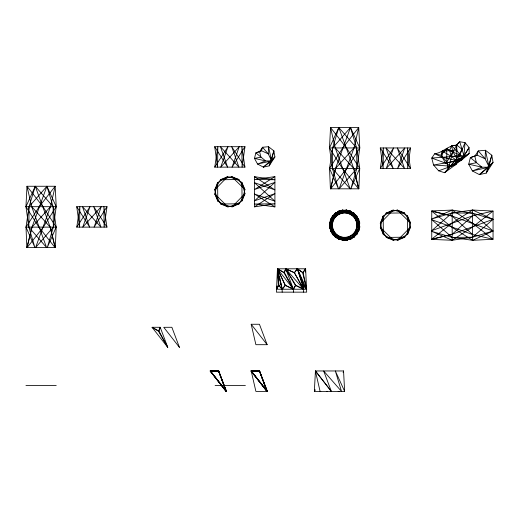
<?xml version="1.0" encoding="UTF-8"?>
<svg xmlns="http://www.w3.org/2000/svg" width="519" height="519" viewBox="0 0 519 519"><rect width="100%" height="100%" fill="white"/><g stroke="black" fill="none" stroke-linecap="round" stroke-linejoin="round"><path stroke-width="0.78" d="M55.319 247.557L56.182 227.121L53.12 206.692L46.931 186.256L29.064 206.692L26.002 227.121L26.858 247.557L55.319 247.557L50.181 227.121L35.253 186.256L25.95 206.692L28.837 227.121L34.916 247.557L26.002 227.121L39.223 206.692L55.183 186.256L26.994 186.256L25.95 206.692L38.854 227.121L55.04 247.557L50.181 227.121L31.704 206.692L26.994 186.256L42.96 206.692L56.182 227.121L47.268 247.557L53.34 227.121L56.227 206.692L55.183 186.256L50.473 206.692L35.597 247.557L53.34 227.121L53.12 206.692L35.253 186.256L29.064 206.692L28.837 227.121L46.587 247.557L31.704 206.692M358.863 188.819L359.725 168.39L356.657 147.954L350.468 127.525L332.608 147.954L329.539 168.39L330.402 188.819L358.863 188.819L353.724 168.39L338.797 127.525L329.494 147.954L332.381 168.39L338.453 188.819L329.539 168.39L342.761 147.954L358.726 127.525L330.538 127.525L329.494 147.954L342.397 168.39L358.584 188.819L353.724 168.39L335.248 147.954L330.538 127.525L346.504 147.954L359.725 168.39L350.812 188.819L356.884 168.39L359.771 147.954L358.726 127.525L354.016 147.954L339.134 188.819L356.884 168.39L356.657 147.954L338.797 127.525L332.608 147.954L332.381 168.39L350.13 188.819L335.248 147.954M344.292 391.378L344.655 391.378L335.332 370.962L341.521 391.397L323.655 370.962L331.362 391.397L315.429 370.968L314.352 391.397L344.635 391.397L343.559 370.968L315.37 370.962L320.106 391.397L320.807 391.378M305.47 271.885L305.639 268.803L277.451 268.803L276.406 292.152L306.684 292.152L305.639 268.803L305.204 269.043L305.639 268.803L305.354 271.917M303.576 292.152L303.836 285.249L297.387 268.803L296.842 269.043L297.387 268.803L303.128 272.786L306.684 289.232L276.406 289.232L277.075 286.151M305.432 270.295L305.639 268.803L302.642 272.631L306.684 289.232L303.174 285.405L297.387 268.803L294.39 272.631L303.576 289.232L295.408 285.405L285.709 268.803L285.353 269.05L285.709 268.803L294.39 272.631M107.005 206.692L104.111 227.121L103.891 206.692L106.953 227.121L76.773 227.121L79.835 206.692L79.615 227.121L76.721 206.692L107.005 206.692L94.095 227.121L101.244 206.692L82.774 227.121L89.995 206.692L76.773 227.121M244.981 146.708L242.094 167.137L241.873 146.708L244.936 167.137L214.756 167.137L217.818 146.708L217.591 167.137L214.704 146.708L244.981 146.708L232.077 167.137L239.227 146.708L220.757 167.137L227.977 146.708L214.756 167.137M410.542 147.954L407.655 168.39L407.434 147.954L410.497 168.39L380.317 168.39L383.379 147.954L383.152 168.39L380.265 147.954L410.542 147.954L397.638 168.39L404.788 147.954L386.318 168.39L393.538 147.954L380.317 168.39M305.276 270.373L305.639 268.803L303.128 272.786M343.202 372.558L343.584 370.962L343.247 372.558M277.165 286.118L276.406 289.232L276.848 288.759M278.93 278.859L279.183 277.821M26.858 247.557L32.003 227.121L46.931 186.256L56.227 206.692L43.324 227.121L27.144 247.557L32.003 227.121L50.473 206.692M330.402 188.819L335.54 168.39L350.468 127.525L359.771 147.954L346.867 168.39L330.681 188.819L335.54 168.39L354.016 147.954M158.963 331.07L160.189 327.281L152.054 327.281L167.702 347.302L158.963 331.07L152.086 327.32L158.483 331.226L167.702 347.302M295.746 285.249L293.417 289.232L284.47 272.631L285.709 268.803L294.39 272.786L303.576 289.232L295.746 285.249L285.709 268.803L283.984 272.786L293.417 289.232L293.417 292.152M305.406 269.517L305.639 268.803M158.483 331.226L160.189 327.281L167.78 347.393M277.068 287.773L276.406 289.232L276.938 288.486M315.046 389.853L314.527 391.378M314.384 391.391L315.052 389.938M283.984 272.786L277.451 268.803L278.372 285.249L276.406 289.232L278.963 285.405L277.451 268.803L284.47 272.631M282.161 292.152L282.161 289.232L278.009 272.786L277.451 268.803L285.379 285.405L293.417 289.232L295.408 285.405M294.39 272.786L297.387 268.803L302.642 272.631M278.015 269.517L277.451 268.803L285.197 285.249L282.161 289.232L278.372 285.249M285.379 285.405L282.161 289.232L278.963 285.405M472.614 215.787L431.75 230.663L452.185 212.92L472.614 213.14L493.05 231.007L472.614 237.196L452.185 237.423L431.75 219.673L472.614 234.556L493.05 239.265L472.614 223.3L452.185 210.078L431.75 218.992L452.185 212.92L472.614 210.026L493.05 211.077L472.614 227.037L452.185 240.258L431.75 231.344L452.185 237.423L472.614 240.31L493.05 239.265L493.05 211.077L472.614 215.787L452.185 234.257L431.75 239.402L431.75 210.941L452.185 210.078L472.614 213.14L493.05 219.329L472.614 237.196L452.185 240.258L431.75 239.402M451.232 166.19L455.87 164.497L456.765 158.522L452.886 151.697L451.517 145.787L456.714 145.041L462.046 149.297L463.947 155.791L461.436 160.306L456.389 160.481L451.634 156.582L449.584 150.659L451.517 145.787L456.934 150.847L456.454 145.294L459.704 141.745L462.046 149.297L456.765 158.522L444.582 172.717L448.169 169.311L446.885 161.954L441.066 155.233L434.65 153.78L442.039 157.153L456.389 160.481L465.588 156.491L460.625 155.343L456.934 150.847L449.584 150.659L442.266 151.139L442.039 157.153L445.691 163.167L456.389 160.481L469.182 153.442L465.588 156.491L451.634 156.582L431.75 158.061L445.691 163.167L451.232 166.19L461.436 160.306L469.079 147.623L469.182 153.442L461.436 160.306L433.54 164.977L451.232 166.19L463.947 155.791L469.079 147.623L465.05 142.621L459.704 141.745L456.454 145.294C448.286 145.177 442.739 152.813 434.65 153.78L431.75 158.061L433.54 164.977L438.665 170.816L444.582 172.717L455.87 164.497L463.947 155.791L465.05 142.621L455.87 164.497L438.665 170.816M254.472 206.86L274.908 193.639L254.472 200.859L274.908 182.383L254.472 189.532L274.908 176.629L274.908 206.912L254.472 204.019L274.908 203.798L254.472 206.86L254.472 176.681L274.908 179.743L254.472 179.516L274.908 176.629M472.614 210.026L452.185 222.936L431.75 239.116L452.185 234.257L493.05 219.329L472.614 210.026L472.614 240.31L493.05 231.007L452.185 216.079L431.75 210.941M218.681 370.929L226.278 391.397L210.182 371.007L226.278 391.397L218.681 370.929L210.318 370.962L226.024 391.475L226.531 391.313L218.57 370.962L210.318 370.962L226.278 391.397L218.57 370.962L210.318 370.962L226.531 391.313M251.047 371.007L267.142 391.397L255.893 391.397L251.183 370.962L259.545 370.929L267.142 391.397L251.047 371.007L259.435 370.962L267.395 391.313L266.889 391.475L251.183 370.962L259.435 370.962L267.142 391.397L251.183 370.962L259.435 370.962L266.889 391.475M259.545 370.929L267.142 391.397M210.182 371.007L218.57 370.962L226.024 391.475M326.976 391.378L327.612 391.378M338.18 391.378L339.27 391.378M329.494 147.954L359.771 147.954M329.539 168.39L359.725 168.39M25.95 206.692L56.227 206.692M26.002 227.121L56.182 227.121M251.183 324.258L259.435 324.258L267.142 344.694L255.893 344.694L251.183 324.258L267.142 344.694M25.95 385.559L56.227 385.559M215.106 385.559L221.483 385.559M223.877 385.559L245.39 385.559M315.422 370.968L331.362 391.397M285.197 285.249L293.417 289.232L285.709 268.803L303.576 289.232L303.174 285.405M472.614 240.31L452.185 227.406L431.75 211.22L452.185 216.079L472.614 234.556M274.908 206.912L254.472 194.002L274.908 201.151L254.472 182.682L274.908 189.902L254.472 176.681M251.183 370.962L267.395 391.313M179.379 347.302L163.757 327.32L171.867 327.281L179.451 347.393M293.417 289.232L277.451 268.803L282.161 289.232L280.643 281.966M303.836 285.249L306.684 289.232L297.387 268.803L303.576 289.232M305.568 287.558L306.684 289.232L305.334 286.494M410.497 168.39L397.275 147.954L404.496 168.39L386.019 147.954L393.168 168.39L380.265 147.954M244.936 167.137L231.714 146.708L238.935 167.137L220.458 146.708L227.607 167.137L214.704 146.708M106.953 227.121L93.731 206.692L100.952 227.121L82.476 206.692L89.625 227.121L76.721 206.692M277.925 269.549L277.451 268.803L277.918 270.237M278.074 270.717L278.463 271.911M278.697 272.631L278.911 273.669M279.78 277.821L279.994 278.859M280.215 279.89L280.429 280.928M452.185 210.078L452.185 240.258M268.511 146.715L268.245 153.877L271.463 160.423L269.179 165.866L263.405 167.131L257.56 164.069L254.472 158.399L255.854 152.878L261.498 150.737L268.245 153.877L262.523 147.247L259.584 151.678L255.854 152.878L265.611 160.903L271.301 160.968L274.908 156.939L273.857 150.854L268.511 146.715L262.523 147.247L261.498 150.737L259.584 151.678L260.934 157.166L254.472 158.399L265.611 160.903L257.56 164.069L271.301 160.968L263.405 167.131L274.908 156.939L269.179 165.866L273.857 150.854L271.463 160.423L268.511 146.715M485.434 150.283L485.116 158.814L488.943 166.605L486.232 173.093L479.355 174.598L472.387 170.952L468.709 164.199L470.357 157.62L477.078 155.071L485.116 158.814L478.297 150.912L474.801 156.187L470.357 157.62L481.976 167.183L488.749 167.254L493.05 162.453L491.804 155.213L485.434 150.283L478.297 150.912L477.078 155.071L474.801 156.187L476.41 162.726L468.709 164.199L481.976 167.183L472.387 170.952L488.749 167.254L479.355 174.598L493.05 162.453L486.232 173.093L491.804 155.213L488.943 166.605L485.434 150.283M330.402 219.673L329.539 227.406L332.608 234.556L338.797 239.265L350.468 239.265L358.726 231.007L358.726 219.329L350.468 211.077L338.797 211.077L330.538 219.329L330.538 231.007L338.797 239.265L329.494 223.3L332.381 216.079L338.453 211.22L350.13 210.941L358.584 218.992L358.863 230.663L350.812 239.116L339.134 239.402L330.681 231.344L330.402 219.673L338.453 211.22L329.539 227.406L335.54 237.423L342.761 240.31L350.468 239.265L332.608 234.556L329.494 223.3L335.248 213.14L342.397 210.078L350.13 210.941L332.381 216.079L329.539 227.406L342.761 240.31L354.016 237.196L358.726 231.007L342.761 240.31L332.608 234.556L332.381 216.079L342.397 210.078L353.724 212.92L358.584 218.992L342.397 210.078L329.494 223.3L330.538 231.007L335.248 213.14L346.504 210.026L353.724 212.92L359.725 222.936L358.863 230.663L353.724 212.92L335.248 213.14L330.538 219.329L346.504 210.026L356.657 215.787L359.725 222.936L356.884 234.257L350.812 239.116L359.725 222.936L346.504 210.026L338.797 211.077L356.657 215.787L359.771 227.037L356.884 234.257L346.867 240.258L339.134 239.402L356.884 234.257L356.657 215.787L350.468 211.077L359.771 227.037L354.016 237.196L346.867 240.258L335.54 237.423L330.681 231.344L346.867 240.258L359.771 227.037L358.726 219.329L354.016 237.196L335.54 237.423L330.402 219.673M217.591 182.682L214.756 194.002L217.818 201.151L227.977 206.912L239.227 203.798L244.981 193.639L241.873 182.383L231.714 176.629L220.458 179.743L214.704 189.902L217.818 201.151L217.591 182.682L227.607 176.681L238.935 179.516L244.936 189.532L242.094 200.859L232.077 206.86L220.757 204.019L214.756 194.002L227.977 206.912L220.757 204.019L239.227 203.798L232.077 206.86L244.981 193.639L242.094 200.859L241.873 182.383L244.936 189.532L231.714 176.629L238.935 179.516L220.458 179.743L227.607 176.681L214.704 189.902L217.591 182.682M383.152 216.079L380.317 227.406L383.379 234.556L393.538 240.31L404.788 237.196L410.542 227.037L407.434 215.787L397.275 210.026L386.019 213.14L380.265 223.3L383.379 234.556L383.152 216.079L393.168 210.078L404.496 212.92L410.497 222.936L407.655 234.257L397.638 240.258L386.318 237.423L380.317 227.406L393.538 240.31L386.318 237.423L404.788 237.196L397.638 240.258L410.542 227.037L407.655 234.257L407.434 215.787L410.497 222.936L397.275 210.026L404.496 212.92L386.019 213.14L393.168 210.078L380.265 223.3L383.152 216.079M452.886 151.697L448.169 169.311L456.765 158.522L456.714 145.041L446.885 161.954L446.671 148.635L452.886 151.697M442.266 151.139L441.066 155.233L446.671 148.635L449.584 150.659L460.625 155.343L451.634 156.582L442.266 151.139"/></g></svg>
